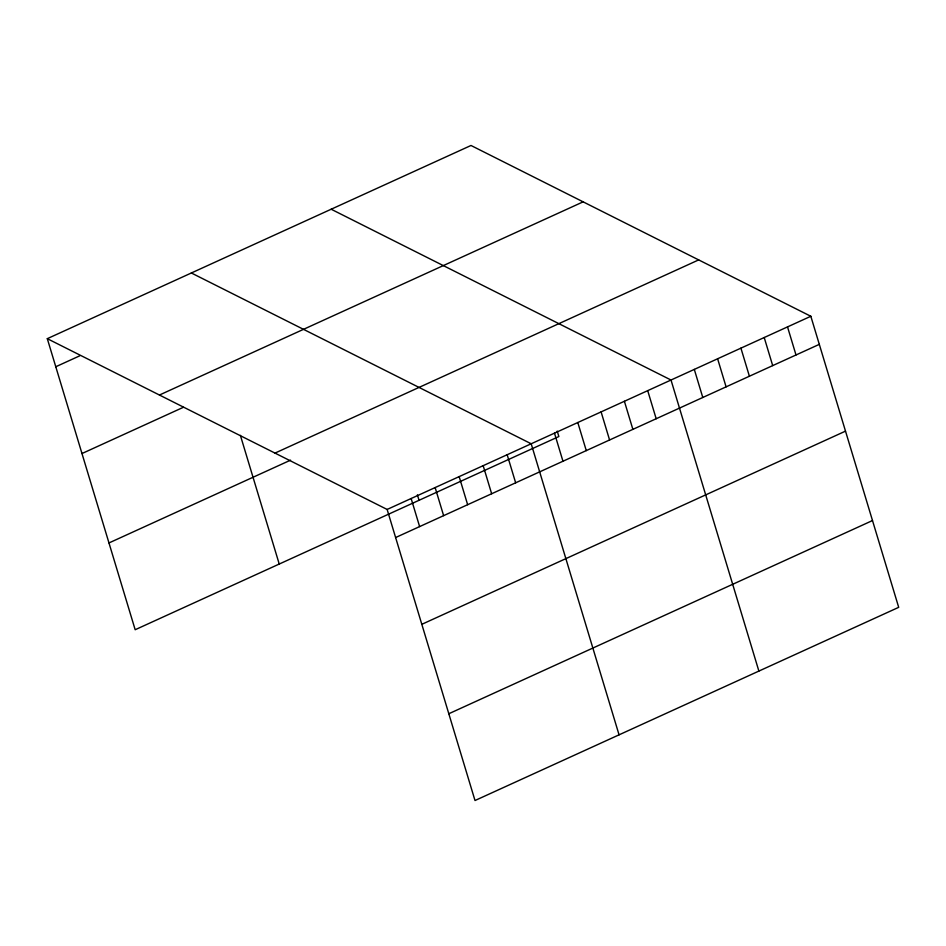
<?xml version="1.0" encoding="UTF-8"?>
<svg xmlns="http://www.w3.org/2000/svg" width="946" height="946" viewBox="0 0 946 946"><rect width="100%" height="100%" fill="white"/><g stroke="black" fill="none" stroke-linecap="round" stroke-linejoin="round"><path stroke-width="1.42" d="M47.3 338.668L470.99 145.483L810.828 316.271L898.7 607.332L475.01 800.517L387.139 509.456L47.3 338.668L135.172 629.729L558.861 436.544L557.229 431.116M55.779 366.752L79.783 355.802M159.448 395.026L583.138 201.841M81.983 453.536L183.347 407.312M274.99 453.099L698.68 259.902M108.979 542.945L290.576 460.146M387.139 509.456L810.828 316.271M395.617 537.541L819.307 344.356M421.81 624.325L845.499 431.14M448.806 713.745L872.496 520.548M331.171 209.232L671.01 380.02L758.881 671.081M191.352 272.98L531.191 443.78L619.062 734.841M787.521 326.89L796 354.975M764.214 337.521L772.693 365.605M740.919 348.14L749.398 376.224M717.612 358.771L726.09 386.855M694.305 369.401L702.783 397.486M647.703 390.651L656.181 418.735M624.395 401.27L632.874 429.354M601.1 411.9L609.579 439.985M577.793 422.519L586.272 450.603M554.486 433.15L562.965 461.234M507.174 454.719L515.653 482.803M483.17 465.669L491.648 493.753M459.165 476.618L467.643 504.703M435.148 487.568L443.627 515.653M417.411 494.864L419.043 500.292M411.143 498.518L419.622 526.603M240.379 435.349L279.236 564.041"/></g></svg>
